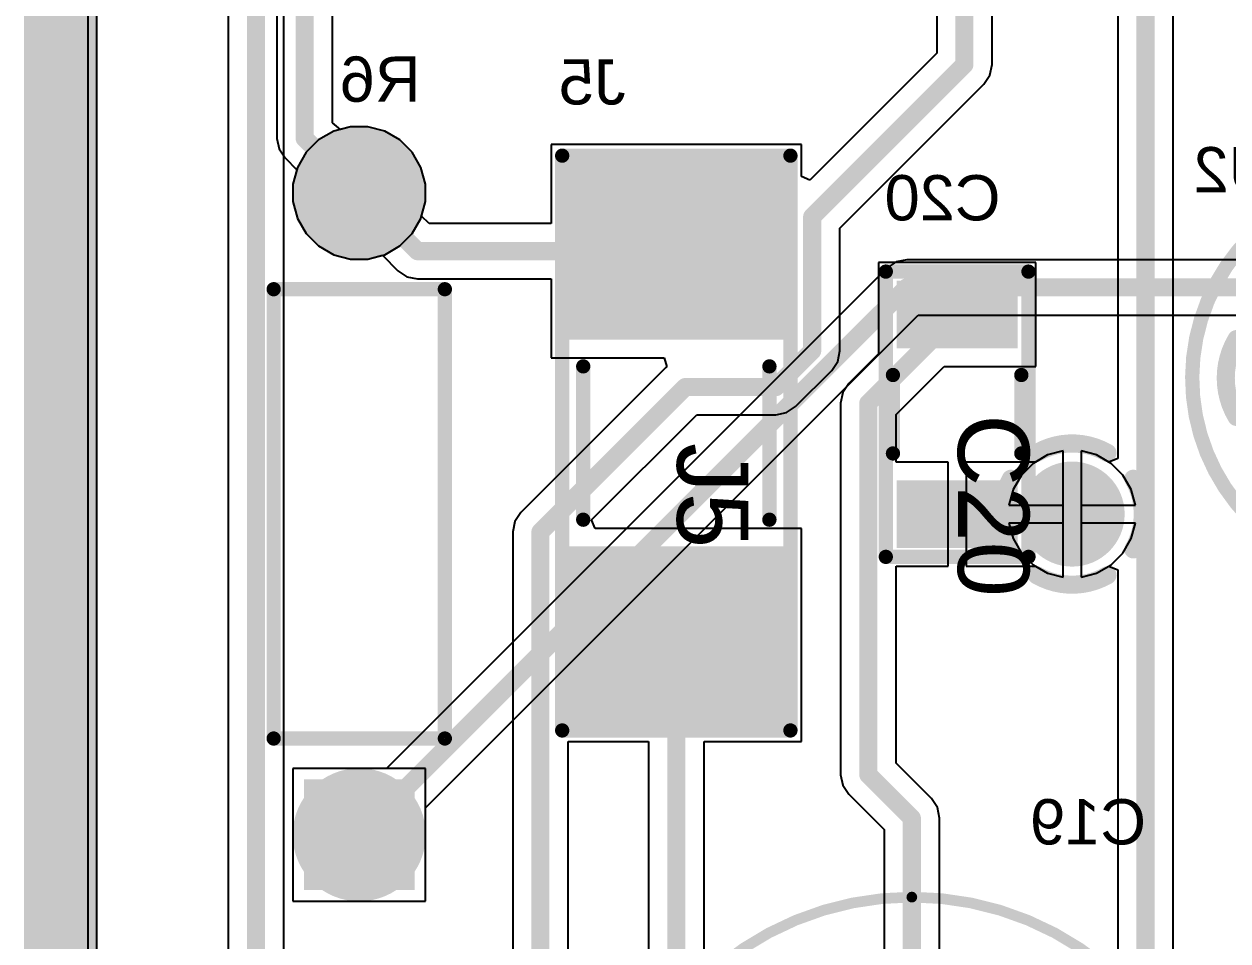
# Model space of a CAD drawing. Header units: inches. Extents: x -8.09 to -2.28, y -0.1 to 6.11.
# Drawn here: x -8.085 to -7.421, y 3.139 to 3.645 of the extents above; entities that cross this region are included whole.
import ezdxf

# ---------------------------------------------------------------- set-up
doc = ezdxf.new("R2010")
doc.units = ezdxf.units.IN
doc.header["$MEASUREMENT"] = 0
for name, color, linetype in [('BottomLayer', 5, 'Continuous'), ('BottomSolder', 6, 'Continuous'), ('InternalPlane1', 76, 'Continuous'), ('InternalPlane2', 16, 'Continuous'), ('KeepOutLayer', 6, 'Continuous'), ('Mechanical5', 56, 'Continuous'), ('MultiLayer', 9, 'Continuous'), ('PadHoleLayer', 156, 'Continuous'), ('TopLayer', 1, 'Continuous'), ('TopOverlay', 2, 'Continuous'), ('TopPaste', 8, 'Continuous'), ('TopSolder', 216, 'Continuous'), ('ViaHoleLayer', 16, 'Continuous')]:
    doc.layers.add(name, color=color, linetype=linetype)
doc.styles.add('Arial', font='', dxfattribs={"height": 0.2})
doc.styles.get('Arial').set_extended_font_data('Arial')

# ---------------------------------------------------------------- blocks, each defined once
blk = doc.blocks.new('NDV0003A_12')
at = {"layer": 'BottomLayer'}
blk.add_hatch(color=5, dxfattribs=at).paths.add_polyline_path([(-0.08758, 0), (-0.05, 0.03758), (-0.01242, 0), (-0.05, -0.03758)])
h = blk.add_hatch(color=5, dxfattribs=at)
edge = h.paths.add_edge_path()
edge.add_arc((0.05, 0), 0.02657, 0, 360)
h = blk.add_hatch(color=5, dxfattribs=at)
edge = h.paths.add_edge_path()
edge.add_arc((0, -0.05), 0.02657, 0, 360)
at = {"layer": 'BottomSolder'}
blk.add_hatch(color=6, dxfattribs=at).paths.add_polyline_path([(-0.09324, 0), (-0.05, 0.04324), (-0.00676, 0), (-0.05, -0.04324)])
h = blk.add_hatch(color=6, dxfattribs=at)
edge = h.paths.add_edge_path()
edge.add_arc((0.05, 0), 0.03057, 0, 360)
h = blk.add_hatch(color=6, dxfattribs=at)
edge = h.paths.add_edge_path()
edge.add_arc((0, -0.05), 0.03057, 0, 360)
at = {"layer": 'InternalPlane1'}
h = blk.add_hatch(color=76, dxfattribs=at)
edge = h.paths.add_edge_path()
edge.add_arc((-0.05, 0), 0.03673, 0, 360)
h = blk.add_hatch(color=76, dxfattribs=at)
edge = h.paths.add_edge_path()
edge.add_arc((0, -0.05), 0.03673, 0, 360)
at = {"layer": 'InternalPlane2'}
h = blk.add_hatch(color=16, dxfattribs=at)
edge = h.paths.add_edge_path()
edge.add_arc((-0.05, 0), 0.03673, 0, 360)
h = blk.add_hatch(color=16, dxfattribs=at)
edge = h.paths.add_edge_path()
edge.add_arc((0, -0.05), 0.03673, 0, 360)
at = {"layer": 'MultiLayer'}
blk.add_hatch(color=9, dxfattribs=at).paths.add_polyline_path([(-0.08758, 0), (-0.05, 0.03758), (-0.01242, 0), (-0.05, -0.03758)])
h = blk.add_hatch(color=9, dxfattribs=at)
edge = h.paths.add_edge_path()
edge.add_arc((0.05, 0), 0.02657, 0, 360)
h = blk.add_hatch(color=9, dxfattribs=at)
edge = h.paths.add_edge_path()
edge.add_arc((0, -0.05), 0.02657, 0, 360)
at = {"layer": 'PadHoleLayer'}
h = blk.add_hatch(color=156, dxfattribs=at)
edge = h.paths.add_edge_path()
edge.add_arc((-0.05, 0), 0.01673, 0, 360)
h = blk.add_hatch(color=156, dxfattribs=at)
edge = h.paths.add_edge_path()
edge.add_arc((0.05, 0), 0.01673, 0, 360)
h = blk.add_hatch(color=156, dxfattribs=at)
edge = h.paths.add_edge_path()
edge.add_arc((0, -0.05), 0.01673, 0, 360)
at = {"layer": 'TopLayer'}
blk.add_hatch(color=1, dxfattribs=at).paths.add_polyline_path([(-0.08758, 0), (-0.05, 0.03758), (-0.01242, 0), (-0.05, -0.03758)])
h = blk.add_hatch(color=1, dxfattribs=at)
edge = h.paths.add_edge_path()
edge.add_arc((0.05, 0), 0.02657, 0, 360)
h = blk.add_hatch(color=1, dxfattribs=at)
edge = h.paths.add_edge_path()
edge.add_arc((0, -0.05), 0.02657, 0, 360)
at = {"layer": 'TopSolder'}
blk.add_hatch(color=216, dxfattribs=at).paths.add_polyline_path([(-0.09324, 0), (-0.05, 0.04324), (-0.00676, 0), (-0.05, -0.04324)])
h = blk.add_hatch(color=216, dxfattribs=at)
edge = h.paths.add_edge_path()
edge.add_arc((0.05, 0), 0.03057, 0, 360)
h = blk.add_hatch(color=216, dxfattribs=at)
edge = h.paths.add_edge_path()
edge.add_arc((0, -0.05), 0.03057, 0, 360)
at = {"layer": 'InternalPlane1'}
for points in [[(0.02851, 0.03577, 0.01, 0.01, -0.277325), (0.07149, 0.03577, 0.01, 0.01, 0)], [(0.01423, -0.02149, 0.01, 0.01, -0.277325), (0.01423, 0.02149, 0.01, 0.01, 0)], [(0.08577, 0.02149, 0.01, 0.01, -0.277325), (0.08577, -0.02149, 0.01, 0.01, 0)], [(0.07149, -0.03577, 0.01, 0.01, -0.277325), (0.02851, -0.03577, 0.01, 0.01, 0)]]:
    blk.add_lwpolyline(points, format="xyseb", dxfattribs=at)
for points in [[(0.02601, 0.03577, 0.005, 0.005, 1), (0.03101, 0.03577, 0.005, 0.005, 1)], [(0.06899, 0.03577, 0.005, 0.005, 1), (0.07399, 0.03577, 0.005, 0.005, 1)], [(0.01173, 0.02149, 0.005, 0.005, 1), (0.01673, 0.02149, 0.005, 0.005, 1)], [(0.08327, 0.02149, 0.005, 0.005, 1), (0.08827, 0.02149, 0.005, 0.005, 1)], [(0.01173, -0.02149, 0.005, 0.005, 1), (0.01673, -0.02149, 0.005, 0.005, 1)], [(0.08327, -0.02149, 0.005, 0.005, 1), (0.08827, -0.02149, 0.005, 0.005, 1)], [(0.02601, -0.03577, 0.005, 0.005, 1), (0.03101, -0.03577, 0.005, 0.005, 1)], [(0.06899, -0.03577, 0.005, 0.005, 1), (0.07399, -0.03577, 0.005, 0.005, 1)]]:
    blk.add_lwpolyline(points, format="xyseb", close=True, dxfattribs=at)
at = {"layer": 'InternalPlane2'}
for points in [[(0.02851, 0.03577, 0.01, 0.01, -0.277325), (0.07149, 0.03577, 0.01, 0.01, 0)], [(0.01423, -0.02149, 0.01, 0.01, -0.277325), (0.01423, 0.02149, 0.01, 0.01, 0)], [(0.08577, 0.02149, 0.01, 0.01, -0.277325), (0.08577, -0.02149, 0.01, 0.01, 0)], [(0.07149, -0.03577, 0.01, 0.01, -0.277325), (0.02851, -0.03577, 0.01, 0.01, 0)]]:
    blk.add_lwpolyline(points, format="xyseb", dxfattribs=at)
for points in [[(0.02601, 0.03577, 0.005, 0.005, 1), (0.03101, 0.03577, 0.005, 0.005, 1)], [(0.06899, 0.03577, 0.005, 0.005, 1), (0.07399, 0.03577, 0.005, 0.005, 1)], [(0.01173, 0.02149, 0.005, 0.005, 1), (0.01673, 0.02149, 0.005, 0.005, 1)], [(0.08327, 0.02149, 0.005, 0.005, 1), (0.08827, 0.02149, 0.005, 0.005, 1)], [(0.01173, -0.02149, 0.005, 0.005, 1), (0.01673, -0.02149, 0.005, 0.005, 1)], [(0.08327, -0.02149, 0.005, 0.005, 1), (0.08827, -0.02149, 0.005, 0.005, 1)], [(0.02601, -0.03577, 0.005, 0.005, 1), (0.03101, -0.03577, 0.005, 0.005, 1)], [(0.06899, -0.03577, 0.005, 0.005, 1), (0.07399, -0.03577, 0.005, 0.005, 1)]]:
    blk.add_lwpolyline(points, format="xyseb", close=True, dxfattribs=at)
at = {"layer": 'TopOverlay'}
for points in [[(-0.09563, 0.12903, 0.00787, 0.00787, 0), (-0.12903, 0.09562, 0.00787, 0.00787, 0)], [(-0.05944, 0.09284, 0.00787, 0.00787, 0), (-0.09563, 0.12903, 0.00787, 0.00787, 0)], [(-0.05943, 0.09284, 0.00787, 0.00787, -9.22465), (-0.09284, 0.05943, 0.00787, 0.00787, 0)], [(-0.09284, 0.05943, 0.00787, 0.00787, 0), (-0.12903, 0.09562, 0.00787, 0.00787, 0)]]:
    blk.add_lwpolyline(points, format="xyseb", dxfattribs=at)
for points in [[(-0.09759, 0.12903, 0.00394, 0.00394, 1), (-0.09366, 0.12903, 0.00394, 0.00394, 1)], [(-0.09759, 0.12903, 0.00394, 0.00394, 1), (-0.09366, 0.12903, 0.00394, 0.00394, 1)], [(-0.131, 0.09562, 0.00394, 0.00394, 1), (-0.12706, 0.09562, 0.00394, 0.00394, 1)], [(-0.131, 0.09562, 0.00394, 0.00394, 1), (-0.12706, 0.09562, 0.00394, 0.00394, 1)], [(-0.0614, 0.09284, 0.00394, 0.00394, 1), (-0.05747, 0.09284, 0.00394, 0.00394, 1)], [(-0.0614, 0.09284, 0.00394, 0.00394, 1), (-0.05747, 0.09284, 0.00394, 0.00394, 1)], [(-0.09481, 0.05943, 0.00394, 0.00394, 1), (-0.09087, 0.05943, 0.00394, 0.00394, 1)], [(-0.09481, 0.05943, 0.00394, 0.00394, 1), (-0.09087, 0.05943, 0.00394, 0.00394, 1)], [(-0.13091, 0, 0.00984, 0.00984, 1), (-0.14075, 0, 0.00984, 0.00984, 1)], [(-0.14321, 0, 0.00492, 0.00492, 1), (-0.13829, 0, 0.00492, 0.00492, 1)], [(-0.13337, 0, 0.00492, 0.00492, 1), (-0.12844, 0, 0.00492, 0.00492, 1)]]:
    blk.add_lwpolyline(points, format="xyseb", close=True, dxfattribs=at)
blk = doc.blocks.new('RESA60_630X240_85')
at = {"layer": 'BottomLayer'}
h = blk.add_hatch(color=5, dxfattribs=at)
edge = h.paths.add_edge_path()
edge.add_arc((0.17717, 0), 0.02657, 0, 360)
blk.add_hatch(color=5, dxfattribs=at).paths.add_polyline_path([(-0.20374, 0.02657), (-0.15059, 0.02657), (-0.15059, -0.02657), (-0.20374, -0.02657)])
at = {"layer": 'BottomSolder'}
blk.add_hatch(color=6, dxfattribs=at).paths.add_polyline_path([(-0.20774, 0.03057), (-0.14659, 0.03057), (-0.14659, -0.03057), (-0.20774, -0.03057)])
h = blk.add_hatch(color=6, dxfattribs=at)
edge = h.paths.add_edge_path()
edge.add_arc((0.17717, 0), 0.03057, 0, 360)
at = {"layer": 'InternalPlane1'}
h = blk.add_hatch(color=76, dxfattribs=at)
edge = h.paths.add_edge_path()
edge.add_arc((-0.17717, 0), 0.03673, 0, 360)
h = blk.add_hatch(color=76, dxfattribs=at)
edge = h.paths.add_edge_path()
edge.add_arc((0.17717, 0), 0.03673, 0, 360)
at = {"layer": 'InternalPlane2'}
h = blk.add_hatch(color=16, dxfattribs=at)
edge = h.paths.add_edge_path()
edge.add_arc((-0.17717, 0), 0.03673, 0, 360)
h = blk.add_hatch(color=16, dxfattribs=at)
edge = h.paths.add_edge_path()
edge.add_arc((0.17717, 0), 0.03673, 0, 360)
at = {"layer": 'MultiLayer'}
h = blk.add_hatch(color=9, dxfattribs=at)
edge = h.paths.add_edge_path()
edge.add_arc((0.17717, 0), 0.02657, 0, 360)
blk.add_hatch(color=9, dxfattribs=at).paths.add_polyline_path([(-0.20374, 0.02657), (-0.15059, 0.02657), (-0.15059, -0.02657), (-0.20374, -0.02657)])
at = {"layer": 'PadHoleLayer'}
h = blk.add_hatch(color=156, dxfattribs=at)
edge = h.paths.add_edge_path()
edge.add_arc((-0.17717, 0), 0.01673, 0, 360)
h = blk.add_hatch(color=156, dxfattribs=at)
edge = h.paths.add_edge_path()
edge.add_arc((0.17717, 0), 0.01673, 0, 360)
at = {"layer": 'TopLayer'}
h = blk.add_hatch(color=1, dxfattribs=at)
edge = h.paths.add_edge_path()
edge.add_arc((0.17717, 0), 0.02657, 0, 360)
blk.add_hatch(color=1, dxfattribs=at).paths.add_polyline_path([(-0.20374, 0.02657), (-0.15059, 0.02657), (-0.15059, -0.02657), (-0.20374, -0.02657)])
at = {"layer": 'TopSolder'}
blk.add_hatch(color=216, dxfattribs=at).paths.add_polyline_path([(-0.20774, 0.03057), (-0.14659, 0.03057), (-0.14659, -0.03057), (-0.20774, -0.03057)])
h = blk.add_hatch(color=216, dxfattribs=at)
edge = h.paths.add_edge_path()
edge.add_arc((0.17717, 0), 0.03057, 0, 360)
at = {"layer": 'TopOverlay'}
for points in [[(-0.12402, 0.04724, 0.00787, 0.00787, 0), (-0.12402, -0.04724, 0.00787, 0.00787, 0)], [(-0.12402, 0.04724, 0.00787, 0.00787, 0), (0.12402, 0.04724, 0.00787, 0.00787, 0)], [(0.12402, 0.04724, 0.00787, 0.00787, 0), (0.12402, -0.04724, 0.00787, 0.00787, 0)], [(-0.12402, -0.04724, 0.00787, 0.00787, 0), (0.12402, -0.04724, 0.00787, 0.00787, 0)]]:
    blk.add_lwpolyline(points, format="xyseb", dxfattribs=at)
for points in [[(-0.12598, 0.04724, 0.00394, 0.00394, 1), (-0.12205, 0.04724, 0.00394, 0.00394, 1)], [(-0.12598, 0.04724, 0.00394, 0.00394, 1), (-0.12205, 0.04724, 0.00394, 0.00394, 1)], [(0.12205, 0.04724, 0.00394, 0.00394, 1), (0.12598, 0.04724, 0.00394, 0.00394, 1)], [(0.12205, 0.04724, 0.00394, 0.00394, 1), (0.12598, 0.04724, 0.00394, 0.00394, 1)], [(-0.12598, -0.04724, 0.00394, 0.00394, 1), (-0.12205, -0.04724, 0.00394, 0.00394, 1)], [(-0.12598, -0.04724, 0.00394, 0.00394, 1), (-0.12205, -0.04724, 0.00394, 0.00394, 1)], [(0.12205, -0.04724, 0.00394, 0.00394, 1), (0.12598, -0.04724, 0.00394, 0.00394, 1)], [(0.12205, -0.04724, 0.00394, 0.00394, 1), (0.12598, -0.04724, 0.00394, 0.00394, 1)]]:
    blk.add_lwpolyline(points, format="xyseb", close=True, dxfattribs=at)
blk = doc.blocks.new('FP_S1911_46R_MFG_115')
at = {"layer": 'TopLayer'}
for points in [[(-0.15472, 0.05906), (-0.05709, 0.05906), (-0.05709, -0.05906), (-0.15472, -0.05906)], [(0.05709, 0.05906), (0.15472, 0.05906), (0.15472, -0.05906), (0.05709, -0.05906)]]:
    blk.add_hatch(color=1, dxfattribs=at).paths.add_polyline_path(points)
at = {"layer": 'TopPaste'}
for points in [[(-0.15472, 0.05906), (-0.05709, 0.05906), (-0.05709, -0.05906), (-0.15472, -0.05906)], [(0.05709, 0.05906), (0.15472, 0.05906), (0.15472, -0.05906), (0.05709, -0.05906)]]:
    blk.add_hatch(color=8, dxfattribs=at).paths.add_polyline_path(points)
at = {"layer": 'TopSolder'}
for points in [[(-0.15472, 0.05906), (-0.05709, 0.05906), (-0.05709, -0.05906), (-0.15472, -0.05906)], [(0.05709, 0.05906), (0.15472, 0.05906), (0.15472, -0.05906), (0.05709, -0.05906)]]:
    blk.add_hatch(color=216, dxfattribs=at).paths.add_polyline_path(points)
at = {"layer": 'Mechanical5'}
for points in [[(-0.15866, -0.06299, 0.00787, 0.00787, 0), (-0.15866, 0.06299, 0.00787, 0.00787, 0)], [(0.15866, 0.06299, 0.00787, 0.00787, 0), (-0.15866, 0.06299, 0.00787, 0.00787, 0)], [(0.15866, -0.06299, 0.00787, 0.00787, 0), (0.15866, 0.06299, 0.00787, 0.00787, 0)], [(0.15866, -0.06299, 0.00787, 0.00787, 0), (-0.15866, -0.06299, 0.00787, 0.00787, 0)]]:
    blk.add_lwpolyline(points, format="xyseb", dxfattribs=at)
for points in [[(-0.16063, 0.06299, 0.00394, 0.00394, 1), (-0.15669, 0.06299, 0.00394, 0.00394, 1)], [(-0.16063, 0.06299, 0.00394, 0.00394, 1), (-0.15669, 0.06299, 0.00394, 0.00394, 1)], [(0.15669, 0.06299, 0.00394, 0.00394, 1), (0.16063, 0.06299, 0.00394, 0.00394, 1)], [(0.15669, 0.06299, 0.00394, 0.00394, 1), (0.16063, 0.06299, 0.00394, 0.00394, 1)], [(-0.16063, -0.06299, 0.00394, 0.00394, 1), (-0.15669, -0.06299, 0.00394, 0.00394, 1)], [(-0.16063, -0.06299, 0.00394, 0.00394, 1), (-0.15669, -0.06299, 0.00394, 0.00394, 1)], [(0.15669, -0.06299, 0.00394, 0.00394, 1), (0.16063, -0.06299, 0.00394, 0.00394, 1)], [(0.15669, -0.06299, 0.00394, 0.00394, 1), (0.16063, -0.06299, 0.00394, 0.00394, 1)]]:
    blk.add_lwpolyline(points, format="xyseb", close=True, dxfattribs=at)
at = {"layer": 'TopOverlay'}
for points in [[(0.04232, 0.05138, 0.00787, 0.00787, 0), (-0.04232, 0.05138, 0.00787, 0.00787, 0)], [(0.04232, -0.05138, 0.00787, 0.00787, 0), (-0.04232, -0.05138, 0.00787, 0.00787, 0)]]:
    blk.add_lwpolyline(points, format="xyseb", dxfattribs=at)
for points in [[(-0.04429, 0.05138, 0.00394, 0.00394, 1), (-0.04036, 0.05138, 0.00394, 0.00394, 1)], [(0.04035, 0.05138, 0.00394, 0.00394, 1), (0.04429, 0.05138, 0.00394, 0.00394, 1)], [(-0.04429, -0.05138, 0.00394, 0.00394, 1), (-0.04036, -0.05138, 0.00394, 0.00394, 1)], [(0.04035, -0.05138, 0.00394, 0.00394, 1), (0.04429, -0.05138, 0.00394, 0.00394, 1)]]:
    blk.add_lwpolyline(points, format="xyseb", close=True, dxfattribs=at)
at = {"layer": 'Mechanical5', "style": 'Arial'}
blk.add_text('J5', height=0.03937, dxfattribs=at).set_placement((-0.00007, 0.00044))
blk = doc.blocks.new('FP_C1206C_EB_MFG_147')
at = {"layer": 'TopLayer'}
for points in [[(-0.07382, 0.03346), (-0.03642, 0.03346), (-0.03642, -0.03346), (-0.07382, -0.03346)], [(0.03642, 0.03346), (0.07382, 0.03346), (0.07382, -0.03346), (0.03642, -0.03346)]]:
    blk.add_hatch(color=1, dxfattribs=at).paths.add_polyline_path(points)
at = {"layer": 'TopPaste'}
for points in [[(-0.07382, 0.03346), (-0.03642, 0.03346), (-0.03642, -0.03346), (-0.07382, -0.03346)], [(0.03642, 0.03346), (0.07382, 0.03346), (0.07382, -0.03346), (0.03642, -0.03346)]]:
    blk.add_hatch(color=8, dxfattribs=at).paths.add_polyline_path(points)
at = {"layer": 'TopSolder'}
for points in [[(-0.07382, 0.03346), (-0.03642, 0.03346), (-0.03642, -0.03346), (-0.07382, -0.03346)], [(0.03642, 0.03346), (0.07382, 0.03346), (0.07382, -0.03346), (0.03642, -0.03346)]]:
    blk.add_hatch(color=216, dxfattribs=at).paths.add_polyline_path(points)
at = {"layer": 'Mechanical5'}
for points in [[(-0.07874, -0.03937, 0.00787, 0.00787, 0), (-0.07874, 0.03937, 0.00787, 0.00787, 0)], [(0.07874, 0.03937, 0.00787, 0.00787, 0), (-0.07874, 0.03937, 0.00787, 0.00787, 0)], [(0.07874, -0.03937, 0.00787, 0.00787, 0), (0.07874, 0.03937, 0.00787, 0.00787, 0)], [(0.07874, -0.03937, 0.00787, 0.00787, 0), (-0.07874, -0.03937, 0.00787, 0.00787, 0)]]:
    blk.add_lwpolyline(points, format="xyseb", dxfattribs=at)
for points in [[(-0.08071, 0.03937, 0.00394, 0.00394, 1), (-0.07677, 0.03937, 0.00394, 0.00394, 1)], [(-0.08071, 0.03937, 0.00394, 0.00394, 1), (-0.07677, 0.03937, 0.00394, 0.00394, 1)], [(0.07677, 0.03937, 0.00394, 0.00394, 1), (0.08071, 0.03937, 0.00394, 0.00394, 1)], [(0.07677, 0.03937, 0.00394, 0.00394, 1), (0.08071, 0.03937, 0.00394, 0.00394, 1)], [(-0.08071, -0.03937, 0.00394, 0.00394, 1), (-0.07677, -0.03937, 0.00394, 0.00394, 1)], [(-0.08071, -0.03937, 0.00394, 0.00394, 1), (-0.07677, -0.03937, 0.00394, 0.00394, 1)], [(0.07677, -0.03937, 0.00394, 0.00394, 1), (0.08071, -0.03937, 0.00394, 0.00394, 1)], [(0.07677, -0.03937, 0.00394, 0.00394, 1), (0.08071, -0.03937, 0.00394, 0.00394, 1)]]:
    blk.add_lwpolyline(points, format="xyseb", close=True, dxfattribs=at)
at = {"layer": 'TopOverlay'}
for points in [[(0.02165, 0.03543, 0.00787, 0.00787, 0), (-0.02165, 0.03543, 0.00787, 0.00787, 0)], [(0.02165, -0.03543, 0.00787, 0.00787, 0), (-0.02165, -0.03543, 0.00787, 0.00787, 0)]]:
    blk.add_lwpolyline(points, format="xyseb", dxfattribs=at)
for points in [[(-0.02362, 0.03543, 0.00394, 0.00394, 1), (-0.01969, 0.03543, 0.00394, 0.00394, 1)], [(0.01969, 0.03543, 0.00394, 0.00394, 1), (0.02362, 0.03543, 0.00394, 0.00394, 1)], [(-0.02362, -0.03543, 0.00394, 0.00394, 1), (-0.01969, -0.03543, 0.00394, 0.00394, 1)], [(0.01969, -0.03543, 0.00394, 0.00394, 1), (0.02362, -0.03543, 0.00394, 0.00394, 1)]]:
    blk.add_lwpolyline(points, format="xyseb", close=True, dxfattribs=at)
at = {"layer": 'Mechanical5', "style": 'Arial'}
blk.add_text('C20', height=0.03937, dxfattribs=at).set_placement((0, 0.00044))
blk = doc.blocks.new('FP_OS_CON_TH_E12___0_6_MFG_148')
at = {"layer": 'BottomLayer'}
blk.add_hatch(color=5, dxfattribs=at).paths.add_polyline_path([(-0.09449, 0.02559), (-0.04331, 0.02559), (-0.04331, -0.02559), (-0.09449, -0.02559)])
h = blk.add_hatch(color=5, dxfattribs=at)
edge = h.paths.add_edge_path()
edge.add_arc((0.0689, 0), 0.02559, 0, 360)
at = {"layer": 'BottomSolder'}
blk.add_hatch(color=6, dxfattribs=at).paths.add_polyline_path([(-0.09449, 0.02559), (-0.04331, 0.02559), (-0.04331, -0.02559), (-0.09449, -0.02559)])
h = blk.add_hatch(color=6, dxfattribs=at)
edge = h.paths.add_edge_path()
edge.add_arc((0.0689, 0), 0.02559, 0, 360)
at = {"layer": 'InternalPlane1'}
h = blk.add_hatch(color=76, dxfattribs=at)
edge = h.paths.add_edge_path()
edge.add_arc((0.0689, 0), 0.03575, 0, 360)
at = {"layer": 'InternalPlane2'}
h = blk.add_hatch(color=16, dxfattribs=at)
edge = h.paths.add_edge_path()
edge.add_arc((0.0689, 0), 0.03575, 0, 360)
at = {"layer": 'MultiLayer'}
blk.add_hatch(color=9, dxfattribs=at).paths.add_polyline_path([(-0.09449, 0.02559), (-0.04331, 0.02559), (-0.04331, -0.02559), (-0.09449, -0.02559)])
h = blk.add_hatch(color=9, dxfattribs=at)
edge = h.paths.add_edge_path()
edge.add_arc((0.0689, 0), 0.02559, 0, 360)
at = {"layer": 'PadHoleLayer'}
h = blk.add_hatch(color=156, dxfattribs=at)
edge = h.paths.add_edge_path()
edge.add_arc((-0.0689, 0), 0.01575, 0, 360)
h = blk.add_hatch(color=156, dxfattribs=at)
edge = h.paths.add_edge_path()
edge.add_arc((0.0689, 0), 0.01575, 0, 360)
at = {"layer": 'TopLayer'}
blk.add_hatch(color=1, dxfattribs=at).paths.add_polyline_path([(-0.09449, 0.02559), (-0.04331, 0.02559), (-0.04331, -0.02559), (-0.09449, -0.02559)])
h = blk.add_hatch(color=1, dxfattribs=at)
edge = h.paths.add_edge_path()
edge.add_arc((0.0689, 0), 0.02559, 0, 360)
at = {"layer": 'TopSolder'}
blk.add_hatch(color=216, dxfattribs=at).paths.add_polyline_path([(-0.09449, 0.02559), (-0.04331, 0.02559), (-0.04331, -0.02559), (-0.09449, -0.02559)])
h = blk.add_hatch(color=216, dxfattribs=at)
edge = h.paths.add_edge_path()
edge.add_arc((0.0689, 0), 0.02559, 0, 360)
at = {"layer": 'InternalPlane1'}
for points in [[(-0.08989, 0.03493, 0.01, 0.01, -0.277325), (-0.04791, 0.03493, 0.01, 0.01, 0)], [(-0.10383, -0.02099, 0.01, 0.01, -0.277325), (-0.10383, 0.02099, 0.01, 0.01, 0)], [(-0.03397, 0.02099, 0.01, 0.01, -0.277325), (-0.03397, -0.02099, 0.01, 0.01, 0)], [(-0.04791, -0.03493, 0.01, 0.01, -0.277325), (-0.08989, -0.03493, 0.01, 0.01, 0)]]:
    blk.add_lwpolyline(points, format="xyseb", dxfattribs=at)
for points in [[(-0.09239, 0.03493, 0.005, 0.005, 1), (-0.08739, 0.03493, 0.005, 0.005, 1)], [(-0.05041, 0.03493, 0.005, 0.005, 1), (-0.04541, 0.03493, 0.005, 0.005, 1)], [(-0.10633, 0.02099, 0.005, 0.005, 1), (-0.10133, 0.02099, 0.005, 0.005, 1)], [(-0.03647, 0.02099, 0.005, 0.005, 1), (-0.03147, 0.02099, 0.005, 0.005, 1)], [(-0.10633, -0.02099, 0.005, 0.005, 1), (-0.10133, -0.02099, 0.005, 0.005, 1)], [(-0.03647, -0.02099, 0.005, 0.005, 1), (-0.03147, -0.02099, 0.005, 0.005, 1)], [(-0.09239, -0.03493, 0.005, 0.005, 1), (-0.08739, -0.03493, 0.005, 0.005, 1)], [(-0.05041, -0.03493, 0.005, 0.005, 1), (-0.04541, -0.03493, 0.005, 0.005, 1)]]:
    blk.add_lwpolyline(points, format="xyseb", close=True, dxfattribs=at)
at = {"layer": 'InternalPlane2'}
for points in [[(-0.08989, 0.03493, 0.01, 0.01, -0.277325), (-0.04791, 0.03493, 0.01, 0.01, 0)], [(-0.10383, -0.02099, 0.01, 0.01, -0.277325), (-0.10383, 0.02099, 0.01, 0.01, 0)], [(-0.03397, 0.02099, 0.01, 0.01, -0.277325), (-0.03397, -0.02099, 0.01, 0.01, 0)], [(-0.04791, -0.03493, 0.01, 0.01, -0.277325), (-0.08989, -0.03493, 0.01, 0.01, 0)]]:
    blk.add_lwpolyline(points, format="xyseb", dxfattribs=at)
for points in [[(-0.09239, 0.03493, 0.005, 0.005, 1), (-0.08739, 0.03493, 0.005, 0.005, 1)], [(-0.05041, 0.03493, 0.005, 0.005, 1), (-0.04541, 0.03493, 0.005, 0.005, 1)], [(-0.10633, 0.02099, 0.005, 0.005, 1), (-0.10133, 0.02099, 0.005, 0.005, 1)], [(-0.03647, 0.02099, 0.005, 0.005, 1), (-0.03147, 0.02099, 0.005, 0.005, 1)], [(-0.10633, -0.02099, 0.005, 0.005, 1), (-0.10133, -0.02099, 0.005, 0.005, 1)], [(-0.03647, -0.02099, 0.005, 0.005, 1), (-0.03147, -0.02099, 0.005, 0.005, 1)], [(-0.09239, -0.03493, 0.005, 0.005, 1), (-0.08739, -0.03493, 0.005, 0.005, 1)], [(-0.05041, -0.03493, 0.005, 0.005, 1), (-0.04541, -0.03493, 0.005, 0.005, 1)]]:
    blk.add_lwpolyline(points, format="xyseb", close=True, dxfattribs=at)
at = {"layer": 'TopOverlay'}
for points in [[(0.16732, 0, 0.00591, 0.00591, 1), (-0.16732, 0, 0.00591, 0.00591, 1)], [(-0.14272, 0.08465, 0.00394, 0.00394, 1), (-0.13878, 0.08465, 0.00394, 0.00394, 1)], [(-0.1688, 0, 0.00295, 0.00295, 1), (-0.16585, 0, 0.00295, 0.00295, 1)], [(0.16585, 0, 0.00295, 0.00295, 1), (0.1688, 0, 0.00295, 0.00295, 1)], [(-0.14272, -0.08465, 0.00394, 0.00394, 1), (-0.13878, -0.08465, 0.00394, 0.00394, 1)]]:
    blk.add_lwpolyline(points, format="xyseb", close=True, dxfattribs=at)
blk.add_lwpolyline([(-0.14075, 0.08465, 0.00787, 0.00787, 0), (-0.14075, -0.08465, 0.00787, 0.00787, 0)], format="xyseb", dxfattribs=at)
at = {"layer": 'Mechanical5', "style": 'Arial'}
blk.add_text('C19', height=0.03937, dxfattribs=at).set_placement((0, 0.00044))

msp = doc.modelspace()

# ---------------------------------------------------------------- hatches: boundary and pattern name
at = {"layer": 'BottomLayer'}
h = msp.add_hatch(color=5, dxfattribs=at)
edge = h.paths.add_edge_path()
edge.add_arc((-7.50653, 3.37488), 0.025, 0, 360)
at = {"layer": 'BottomSolder'}
h = msp.add_hatch(color=6, dxfattribs=at)
edge = h.paths.add_edge_path()
edge.add_arc((-7.50653, 3.37488), 0.029, 0, 360)
at = {"layer": 'TopLayer'}
h = msp.add_hatch(color=1, dxfattribs=at)
edge = h.paths.add_edge_path()
edge.add_arc((-7.50653, 3.37488), 0.025, 0, 360)
at = {"layer": 'TopSolder'}
h = msp.add_hatch(color=216, dxfattribs=at)
edge = h.paths.add_edge_path()
edge.add_arc((-7.50653, 3.37488), 0.029, 0, 360)
at = {"layer": 'ViaHoleLayer'}
h = msp.add_hatch(color=16, dxfattribs=at)
edge = h.paths.add_edge_path()
edge.add_arc((-7.50653, 3.37488), 0.014, 0, 360)

# ---------------------------------------------------------------- linework, layer by layer
at = {"layer": 'BottomLayer'}
for p, q in [((-8.04971, -0.0054), (-8.04971, 5.69)), ((-7.97229, 4.049), (-7.97229, 2.13058)), ((-7.94171, 2.13058), (-7.94171, 3.93959)), ((-7.90482, 3.58874), (-7.91412, 3.58625)), ((-7.89518, 3.58874), (-7.90482, 3.58874)), ((-7.88588, 3.58625), (-7.89518, 3.58874)), ((-7.91412, 3.58625), (-7.92246, 3.58143)), ((-7.87754, 3.58143), (-7.88588, 3.58625)), ((-7.92246, 3.58143), (-7.92927, 3.57462)), ((-7.87073, 3.57462), (-7.87754, 3.58143)), ((-7.92927, 3.57462), (-7.93408, 3.56628)), ((-7.86592, 3.56628), (-7.87073, 3.57462)), ((-7.93408, 3.56628), (-7.93657, 3.55698)), ((-7.86343, 3.55698), (-7.86592, 3.56628)), ((-7.93657, 3.55698), (-7.93657, 3.54735)), ((-7.86343, 3.54735), (-7.86343, 3.55698)), ((-7.93657, 3.54735), (-7.93408, 3.53805)), ((-7.86592, 3.53805), (-7.86343, 3.54735)), ((-7.93408, 3.53805), (-7.92927, 3.52971)), ((-7.87073, 3.52971), (-7.86592, 3.53805)), ((-7.92927, 3.52971), (-7.92246, 3.5229)), ((-7.87754, 3.5229), (-7.87073, 3.52971)), ((-7.92246, 3.5229), (-7.91412, 3.51808)), ((-7.88588, 3.51808), (-7.87754, 3.5229)), ((-7.91412, 3.51808), (-7.90482, 3.51559)), ((-7.90482, 3.51559), (-7.89518, 3.51559)), ((-7.89518, 3.51559), (-7.88588, 3.51808)), ((-7.59783, 3.51529), (-7.60369, 3.51413)), ((-7.3634, 3.51529), (-7.59783, 3.51529)), ((-7.60865, 3.51081), (-7.88505, 3.23441)), ((-7.60369, 3.51413), (-7.60865, 3.51081)), ((-7.86343, 3.21278), (-7.5915, 3.48471)), ((-7.5915, 3.48471), (-7.40304, 3.48471)), ((-7.51153, 3.40978), (-7.52004, 3.4075)), ((-7.51153, 3.37988), (-7.51153, 3.40978)), ((-7.49302, 3.4075), (-7.50153, 3.40978)), ((-7.50153, 3.40978), (-7.50153, 3.37988)), ((-7.52802, 3.40289), (-7.53454, 3.39637)), ((-7.52004, 3.4075), (-7.52802, 3.40289)), ((-7.48504, 3.40289), (-7.49302, 3.4075)), ((-7.47853, 3.39637), (-7.48504, 3.40289)), ((-7.53454, 3.39637), (-7.53915, 3.38839)), ((-7.47392, 3.38839), (-7.47853, 3.39637)), ((-7.53915, 3.38839), (-7.54143, 3.37988)), ((-7.47164, 3.37988), (-7.47392, 3.38839)), ((-7.54143, 3.37988), (-7.51153, 3.37988)), ((-7.50153, 3.37988), (-7.47164, 3.37988)), ((-7.51153, 3.36988), (-7.54143, 3.36988)), ((-7.54143, 3.36988), (-7.53915, 3.36137)), ((-7.51153, 3.33999), (-7.51153, 3.36988)), ((-7.47164, 3.36988), (-7.50153, 3.36988)), ((-7.50153, 3.36988), (-7.50153, 3.33999)), ((-7.47392, 3.36137), (-7.47164, 3.36988)), ((-7.53915, 3.36137), (-7.53454, 3.35339)), ((-7.47853, 3.35339), (-7.47392, 3.36137)), ((-7.53454, 3.35339), (-7.52802, 3.34687)), ((-7.48504, 3.34687), (-7.47853, 3.35339)), ((-7.52802, 3.34687), (-7.52004, 3.34227)), ((-7.52004, 3.34227), (-7.51153, 3.33999)), ((-7.50153, 3.33999), (-7.49302, 3.34227)), ((-7.49302, 3.34227), (-7.48504, 3.34687)), ((-7.88505, 3.23441), (-7.93657, 3.23441)), ((-7.93657, 3.23441), (-7.93657, 3.16126)), ((-7.86343, 3.16126), (-7.86343, 3.21278)), ((-7.93657, 3.16126), (-7.86343, 3.16126))]:
    msp.add_line(p, q, dxfattribs=at)
for points in [[(-7.957, 2.099, 0.01, 0.01, 0), (-7.957, 4.049, 0.01, 0.01, 0)], [(-7.9, 3.19783, 0.01, 0.01, 0), (-7.59783, 3.5, 0.01, 0.01, 0)], [(-7.59783, 3.5, 0.01, 0.01, 0), (-7.33, 3.5, 0.01, 0.01, 0)]]:
    msp.add_lwpolyline(points, format="xyseb", dxfattribs=at)
for points in [[(-7.60033, 3.5, 0.005, 0.005, 1), (-7.59533, 3.5, 0.005, 0.005, 1)], [(-7.60033, 3.5, 0.005, 0.005, 1), (-7.59533, 3.5, 0.005, 0.005, 1)], [(-7.9025, 3.19783, 0.005, 0.005, 1), (-7.8975, 3.19783, 0.005, 0.005, 1)]]:
    msp.add_lwpolyline(points, format="xyseb", close=True, dxfattribs=at)
at = {"layer": 'InternalPlane1'}
msp.add_line((-8.0449, -0.0549), (-8.0449, 5.69), dxfattribs=at)
for points in [[(-8.065, 5.69, 0.04, 0.04, 0), (-8.065, -0.075, 0.04, 0.04, 0)], [(-7.52603, 3.40866, 0.01, 0.01, -0.267949), (-7.48703, 3.40866, 0.01, 0.01, 0)], [(-7.54031, 3.35538, 0.01, 0.01, -0.267949), (-7.54031, 3.39438, 0.01, 0.01, 0)], [(-7.47276, 3.39438, 0.01, 0.01, -0.267949), (-7.47276, 3.35538, 0.01, 0.01, 0)], [(-7.48703, 3.34111, 0.01, 0.01, -0.267949), (-7.52603, 3.34111, 0.01, 0.01, 0)]]:
    msp.add_lwpolyline(points, format="xyseb", dxfattribs=at)
for points in [[(-7.52853, 3.40866, 0.005, 0.005, 1), (-7.52353, 3.40866, 0.005, 0.005, 1)], [(-7.48953, 3.40866, 0.005, 0.005, 1), (-7.48453, 3.40866, 0.005, 0.005, 1)], [(-7.54281, 3.39438, 0.005, 0.005, 1), (-7.53781, 3.39438, 0.005, 0.005, 1)], [(-7.47526, 3.39438, 0.005, 0.005, 1), (-7.47026, 3.39438, 0.005, 0.005, 1)], [(-7.54281, 3.35538, 0.005, 0.005, 1), (-7.53781, 3.35538, 0.005, 0.005, 1)], [(-7.47526, 3.35538, 0.005, 0.005, 1), (-7.47026, 3.35538, 0.005, 0.005, 1)], [(-7.52853, 3.34111, 0.005, 0.005, 1), (-7.52353, 3.34111, 0.005, 0.005, 1)], [(-7.48953, 3.34111, 0.005, 0.005, 1), (-7.48453, 3.34111, 0.005, 0.005, 1)]]:
    msp.add_lwpolyline(points, format="xyseb", close=True, dxfattribs=at)
at = {"layer": 'InternalPlane2'}
msp.add_line((-8.0449, -0.0549), (-8.0449, 5.69), dxfattribs=at)
for points in [[(-8.065, 5.69, 0.04, 0.04, 0), (-8.065, -0.075, 0.04, 0.04, 0)], [(-7.52603, 3.40866, 0.01, 0.01, -0.267949), (-7.48703, 3.40866, 0.01, 0.01, 0)], [(-7.54031, 3.35538, 0.01, 0.01, -0.267949), (-7.54031, 3.39438, 0.01, 0.01, 0)], [(-7.47276, 3.39438, 0.01, 0.01, -0.267949), (-7.47276, 3.35538, 0.01, 0.01, 0)], [(-7.48703, 3.34111, 0.01, 0.01, -0.267949), (-7.52603, 3.34111, 0.01, 0.01, 0)]]:
    msp.add_lwpolyline(points, format="xyseb", dxfattribs=at)
for points in [[(-7.52853, 3.40866, 0.005, 0.005, 1), (-7.52353, 3.40866, 0.005, 0.005, 1)], [(-7.48953, 3.40866, 0.005, 0.005, 1), (-7.48453, 3.40866, 0.005, 0.005, 1)], [(-7.54281, 3.39438, 0.005, 0.005, 1), (-7.53781, 3.39438, 0.005, 0.005, 1)], [(-7.47526, 3.39438, 0.005, 0.005, 1), (-7.47026, 3.39438, 0.005, 0.005, 1)], [(-7.54281, 3.35538, 0.005, 0.005, 1), (-7.53781, 3.35538, 0.005, 0.005, 1)], [(-7.47526, 3.35538, 0.005, 0.005, 1), (-7.47026, 3.35538, 0.005, 0.005, 1)], [(-7.52853, 3.34111, 0.005, 0.005, 1), (-7.52353, 3.34111, 0.005, 0.005, 1)], [(-7.48953, 3.34111, 0.005, 0.005, 1), (-7.48453, 3.34111, 0.005, 0.005, 1)]]:
    msp.add_lwpolyline(points, format="xyseb", close=True, dxfattribs=at)
at = {"layer": 'KeepOutLayer'}
msp.add_lwpolyline([(-8.065, -0.075, 0.01, 0.01, 0), (-8.065, 5.69, 0.01, 0.01, 0)], format="xyseb", dxfattribs=at)
at = {"layer": 'TopLayer'}
for p, q in [((-8.04971, -0.0054), (-8.04971, 5.69)), ((-7.48129, 3.80387), (-7.48129, 3.40559)), ((-7.45071, 2.685), (-7.45071, 3.80255)), ((-7.94541, 3.71154), (-7.94541, 3.58228)), ((-7.91482, 3.59087), (-7.91482, 3.71154)), ((-7.55071, 3.623), (-7.55071, 3.71154)), ((-7.58129, 3.69154), (-7.58129, 3.62933)), ((-7.58129, 3.62933), (-7.65133, 3.5593)), ((-7.55187, 3.61715), (-7.55071, 3.623)), ((-7.55519, 3.61219), (-7.55187, 3.61715)), ((-7.63471, 3.53267), (-7.55519, 3.61219)), ((-7.91039, 3.58725), (-7.91482, 3.59087)), ((-7.90482, 3.58874), (-7.91039, 3.58725)), ((-7.89518, 3.58874), (-7.90482, 3.58874)), ((-7.88588, 3.58625), (-7.89518, 3.58874)), ((-7.94541, 3.58228), (-7.94425, 3.57643)), ((-7.87754, 3.58143), (-7.88588, 3.58625)), ((-7.94425, 3.57643), (-7.94093, 3.57147)), ((-7.87073, 3.57462), (-7.87754, 3.58143)), ((-7.65594, 3.57882), (-7.79406, 3.57882)), ((-7.79406, 3.57882), (-7.79406, 3.53529)), ((-7.65594, 3.56122), (-7.65594, 3.57882)), ((-7.94093, 3.57147), (-7.93443, 3.56497)), ((-7.86592, 3.56628), (-7.87073, 3.57462)), ((-7.93443, 3.56497), (-7.93657, 3.55698)), ((-7.86343, 3.55698), (-7.86592, 3.56628)), ((-7.93657, 3.55698), (-7.93657, 3.54735)), ((-7.86343, 3.54735), (-7.86343, 3.55698)), ((-7.65133, 3.5593), (-7.65594, 3.56122)), ((-7.93657, 3.54735), (-7.93408, 3.53805)), ((-7.86557, 3.53936), (-7.86343, 3.54735)), ((-7.93408, 3.53805), (-7.92927, 3.52971)), ((-7.8615, 3.53529), (-7.86557, 3.53936)), ((-7.79406, 3.53529), (-7.8615, 3.53529)), ((-7.92927, 3.52971), (-7.92246, 3.5229)), ((-7.63471, 3.465), (-7.63471, 3.53267)), ((-7.92246, 3.5229), (-7.91412, 3.51808)), ((-7.91412, 3.51808), (-7.90482, 3.51559)), ((-7.90482, 3.51559), (-7.89518, 3.51559)), ((-7.89518, 3.51559), (-7.88719, 3.51773)), ((-7.88719, 3.51773), (-7.87865, 3.50919)), ((-7.87865, 3.50919), (-7.87369, 3.50587)), ((-7.52654, 3.51382), (-7.61346, 3.51382)), ((-7.61346, 3.51382), (-7.61346, 3.46328)), ((-7.52654, 3.45642), (-7.52654, 3.51382)), ((-7.87369, 3.50587), (-7.86783, 3.50471)), ((-7.86783, 3.50471), (-7.79406, 3.50471)), ((-7.79406, 3.50471), (-7.79406, 3.46118)), ((-7.63587, 3.45915), (-7.63471, 3.465)), ((-7.61346, 3.46328), (-7.62981, 3.44693)), ((-7.73081, 3.45581), (-7.81081, 3.37581)), ((-7.79406, 3.46118), (-7.73178, 3.46118)), ((-7.73178, 3.46118), (-7.73027, 3.45618)), ((-7.73027, 3.45618), (-7.73081, 3.45581)), ((-7.63919, 3.45419), (-7.63587, 3.45915)), ((-7.60371, 3.42978), (-7.57707, 3.45642)), ((-7.57707, 3.45642), (-7.52654, 3.45642)), ((-7.65919, 3.43419), (-7.63919, 3.45419)), ((-7.63313, 3.44197), (-7.63429, 3.43612)), ((-7.62981, 3.44693), (-7.63313, 3.44197)), ((-7.63429, 3.43612), (-7.63429, 3.231)), ((-7.77174, 3.37163), (-7.71367, 3.42971)), ((-7.71367, 3.42971), (-7.67, 3.42971)), ((-7.67, 3.42971), (-7.66415, 3.43087)), ((-7.66415, 3.43087), (-7.65919, 3.43419)), ((-7.60371, 3.40358), (-7.60371, 3.42978)), ((-7.51153, 3.40978), (-7.52004, 3.4075)), ((-7.51153, 3.37488), (-7.51153, 3.40978)), ((-7.49302, 3.4075), (-7.50153, 3.40978)), ((-7.50153, 3.40978), (-7.50153, 3.37488)), ((-7.575, 3.40358), (-7.60371, 3.40358)), ((-7.575, 3.37488), (-7.575, 3.40358)), ((-7.52682, 3.40358), (-7.565, 3.40358)), ((-7.565, 3.40358), (-7.565, 3.37488)), ((-7.52004, 3.4075), (-7.52682, 3.40358)), ((-7.48629, 3.40361), (-7.49302, 3.4075)), ((-7.48129, 3.40559), (-7.48629, 3.40361)), ((-7.81081, 3.37581), (-7.81413, 3.37085)), ((-7.81413, 3.37085), (-7.81529, 3.365)), ((-7.76983, 3.36701), (-7.77174, 3.37163)), ((-7.575, 3.34618), (-7.575, 3.37488)), ((-7.565, 3.37488), (-7.565, 3.34618)), ((-7.51153, 3.33999), (-7.51153, 3.37488)), ((-7.50153, 3.37488), (-7.50153, 3.33999)), ((-7.81529, 3.365), (-7.81529, 3.03491)), ((-7.65594, 3.36701), (-7.76983, 3.36701)), ((-7.65594, 3.24937), (-7.65594, 3.36701)), ((-7.60371, 3.23733), (-7.60371, 3.34618)), ((-7.60371, 3.34618), (-7.575, 3.34618)), ((-7.565, 3.34618), (-7.52682, 3.34618)), ((-7.52682, 3.34618), (-7.52004, 3.34227)), ((-7.52004, 3.34227), (-7.51153, 3.33999)), ((-7.50153, 3.33999), (-7.49302, 3.34227)), ((-7.49302, 3.34227), (-7.48629, 3.34615)), ((-7.48629, 3.34615), (-7.48129, 3.34417)), ((-7.48129, 3.34417), (-7.48129, 2.69133)), ((-7.78471, 2.86633), (-7.78471, 3.24937)), ((-7.78471, 3.24937), (-7.74029, 3.24937)), ((-7.74029, 3.24937), (-7.74029, 2.91058)), ((-7.70971, 2.91058), (-7.70971, 3.24937)), ((-7.70971, 3.24937), (-7.65594, 3.24937)), ((-7.58419, 3.21781), (-7.60371, 3.23733)), ((-7.86343, 3.23441), (-7.93657, 3.23441)), ((-7.93657, 3.23441), (-7.93657, 3.16126)), ((-7.86343, 3.16126), (-7.86343, 3.23441)), ((-7.63429, 3.231), (-7.63313, 3.22515)), ((-7.63313, 3.22515), (-7.62981, 3.22019)), ((-7.62981, 3.22019), (-7.61029, 3.20067)), ((-7.58087, 3.21285), (-7.58419, 3.21781)), ((-7.57971, 3.207), (-7.58087, 3.21285)), ((-7.57971, 3.09727), (-7.57971, 3.207)), ((-7.61029, 3.20067), (-7.61029, 3.09727)), ((-7.93657, 3.16126), (-7.86343, 3.16126))]:
    msp.add_line(p, q, dxfattribs=at)
for points in [[(-7.566, 3.623, 0.01, 0.01, 0), (-7.566, 3.851, 0.01, 0.01, 0)], [(-7.466, 2.685, 0.01, 0.01, 0), (-7.466, 3.80888, 0.01, 0.01, 0)], [(-7.93012, 3.58228, 0.01, 0.01, 0), (-7.93012, 3.755, 0.01, 0.01, 0)], [(-7.65, 3.539, 0.01, 0.01, 0), (-7.566, 3.623, 0.01, 0.01, 0)], [(-7.93012, 3.58228, 0.01, 0.01, 0), (-7.9, 3.55217, 0.01, 0.01, 0)], [(-7.9, 3.55217, 0.01, 0.01, 0), (-7.86783, 3.52, 0.01, 0.01, 0)], [(-7.65, 3.465, 0.01, 0.01, 0), (-7.65, 3.539, 0.01, 0.01, 0)], [(-7.86783, 3.52, 0.01, 0.01, 0), (-7.725, 3.52, 0.01, 0.01, 0)], [(-7.619, 3.43612, 0.01, 0.01, 0), (-7.57, 3.48512, 0.01, 0.01, 0)], [(-7.67, 3.445, 0.01, 0.01, 0), (-7.65, 3.465, 0.01, 0.01, 0)], [(-7.8, 3.365, 0.01, 0.01, 0), (-7.72, 3.445, 0.01, 0.01, 0)], [(-7.72, 3.445, 0.01, 0.01, 0), (-7.67, 3.445, 0.01, 0.01, 0)], [(-7.619, 3.231, 0.01, 0.01, 0), (-7.619, 3.43612, 0.01, 0.01, 0)], [(-7.57, 3.37488, 0.01, 0.01, 0), (-7.50653, 3.37488, 0.01, 0.01, 0)], [(-7.8, 2.86, 0.01, 0.01, 0), (-7.8, 3.365, 0.01, 0.01, 0)], [(-7.725, 2.879, 0.01, 0.01, 0), (-7.725, 3.30819, 0.01, 0.01, 0)], [(-7.619, 3.231, 0.01, 0.01, 0), (-7.595, 3.207, 0.01, 0.01, 0)], [(-7.595, 3.065, 0.01, 0.01, 0), (-7.595, 3.207, 0.01, 0.01, 0)]]:
    msp.add_lwpolyline(points, format="xyseb", dxfattribs=at)
for points in [[(-7.5685, 3.623, 0.005, 0.005, 1), (-7.5635, 3.623, 0.005, 0.005, 1)], [(-7.5685, 3.623, 0.005, 0.005, 1), (-7.5635, 3.623, 0.005, 0.005, 1)], [(-7.93262, 3.58228, 0.005, 0.005, 1), (-7.92762, 3.58228, 0.005, 0.005, 1)], [(-7.93262, 3.58228, 0.005, 0.005, 1), (-7.92762, 3.58228, 0.005, 0.005, 1)], [(-7.9025, 3.55217, 0.005, 0.005, 1), (-7.8975, 3.55217, 0.005, 0.005, 1)], [(-7.9025, 3.55217, 0.005, 0.005, 1), (-7.8975, 3.55217, 0.005, 0.005, 1)], [(-7.6525, 3.539, 0.005, 0.005, 1), (-7.6475, 3.539, 0.005, 0.005, 1)], [(-7.6525, 3.539, 0.005, 0.005, 1), (-7.6475, 3.539, 0.005, 0.005, 1)], [(-7.87033, 3.52, 0.005, 0.005, 1), (-7.86533, 3.52, 0.005, 0.005, 1)], [(-7.87033, 3.52, 0.005, 0.005, 1), (-7.86533, 3.52, 0.005, 0.005, 1)], [(-7.7275, 3.52, 0.005, 0.005, 1), (-7.7225, 3.52, 0.005, 0.005, 1)], [(-7.5725, 3.48512, 0.005, 0.005, 1), (-7.5675, 3.48512, 0.005, 0.005, 1)], [(-7.6525, 3.465, 0.005, 0.005, 1), (-7.6475, 3.465, 0.005, 0.005, 1)], [(-7.6525, 3.465, 0.005, 0.005, 1), (-7.6475, 3.465, 0.005, 0.005, 1)], [(-7.7225, 3.445, 0.005, 0.005, 1), (-7.7175, 3.445, 0.005, 0.005, 1)], [(-7.7225, 3.445, 0.005, 0.005, 1), (-7.7175, 3.445, 0.005, 0.005, 1)], [(-7.6725, 3.445, 0.005, 0.005, 1), (-7.6675, 3.445, 0.005, 0.005, 1)], [(-7.6725, 3.445, 0.005, 0.005, 1), (-7.6675, 3.445, 0.005, 0.005, 1)], [(-7.6215, 3.43612, 0.005, 0.005, 1), (-7.6165, 3.43612, 0.005, 0.005, 1)], [(-7.6215, 3.43612, 0.005, 0.005, 1), (-7.6165, 3.43612, 0.005, 0.005, 1)], [(-7.5725, 3.37488, 0.005, 0.005, 1), (-7.5675, 3.37488, 0.005, 0.005, 1)], [(-7.50903, 3.37488, 0.005, 0.005, 1), (-7.50403, 3.37488, 0.005, 0.005, 1)], [(-7.8025, 3.365, 0.005, 0.005, 1), (-7.7975, 3.365, 0.005, 0.005, 1)], [(-7.8025, 3.365, 0.005, 0.005, 1), (-7.7975, 3.365, 0.005, 0.005, 1)], [(-7.7275, 3.30819, 0.005, 0.005, 1), (-7.7225, 3.30819, 0.005, 0.005, 1)], [(-7.6215, 3.231, 0.005, 0.005, 1), (-7.6165, 3.231, 0.005, 0.005, 1)], [(-7.6215, 3.231, 0.005, 0.005, 1), (-7.6165, 3.231, 0.005, 0.005, 1)], [(-7.5975, 3.207, 0.005, 0.005, 1), (-7.5925, 3.207, 0.005, 0.005, 1)], [(-7.5975, 3.207, 0.005, 0.005, 1), (-7.5925, 3.207, 0.005, 0.005, 1)]]:
    msp.add_lwpolyline(points, format="xyseb", close=True, dxfattribs=at)

# ---------------------------------------------------------------- block references
for name, p, rotation in [('RESA60_630X240_85', (-7.9, 3.375), 90), ('FP_S1911_46R_MFG_115', (-7.725, 3.41409), 270), ('NDV0003A_12', (-7.33, 3.45), 180), ('FP_C1206C_EB_MFG_147', (-7.57, 3.43), 270), ('FP_OS_CON_TH_E12___0_6_MFG_148', (-7.595, 2.9961), 90)]:
    msp.add_blockref(name, p, dxfattribs=dict(rotation=rotation))

# ---------------------------------------------------------------- texts
at = {"layer": 'TopOverlay', "style": 'Arial', "text_generation_flag": 2}
for s, p in [('R6', (-7.86613, 3.6025)), ('J5', (-7.753, 3.601)), ('U2', (-7.39489, 3.5525)), ('C20', (-7.546, 3.537)), ('C19', (-7.46566, 3.1925))]:
    msp.add_text(s, height=0.025, dxfattribs=at).set_placement(p)

doc.saveas('drawing.dxf')
